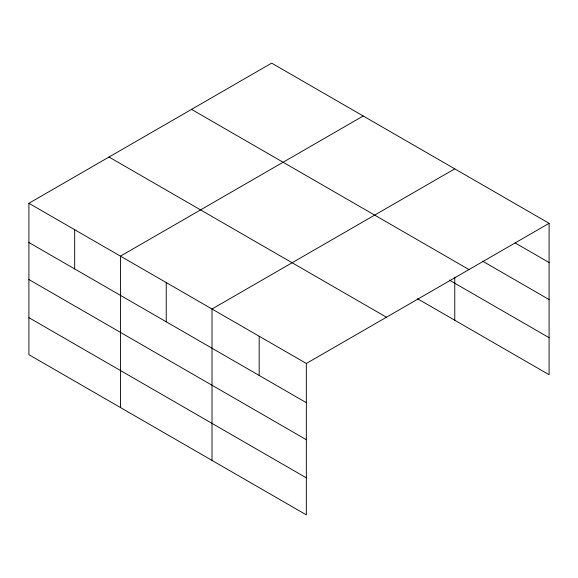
<?xml version="1.0" encoding="UTF-8"?>
<svg xmlns="http://www.w3.org/2000/svg" width="578" height="578" viewBox="0 0 578 578"><rect width="100%" height="100%" fill="white"/><g stroke="black" fill="none" stroke-linecap="round" stroke-linejoin="round"><path stroke-width="0.87" d="M28.9 203.283L306.347 363.468L306.347 514.868L28.9 354.682L28.9 203.283L271.653 63.132L549.1 223.318L549.1 374.717L417.526 298.747M363.208 115.997L120.455 256.148L120.455 407.541M454.77 168.855L212.018 309.006L212.018 460.406M306.347 363.468L549.1 223.318M515.077 242.897L549.1 262.535M482.601 261.162L549.1 299.556M191.542 109.387L468.989 269.565M449.337 280.099L549.1 337.697M109.011 157.035L386.458 317.221M28.9 242.507L306.347 402.693M28.9 279.528L306.347 439.706M28.9 317.662L306.347 477.847M454.77 277.028L454.77 320.255M259.182 336.237L259.182 375.462M166.24 282.577L166.24 321.794M74.678 229.719L74.678 268.936"/></g></svg>
